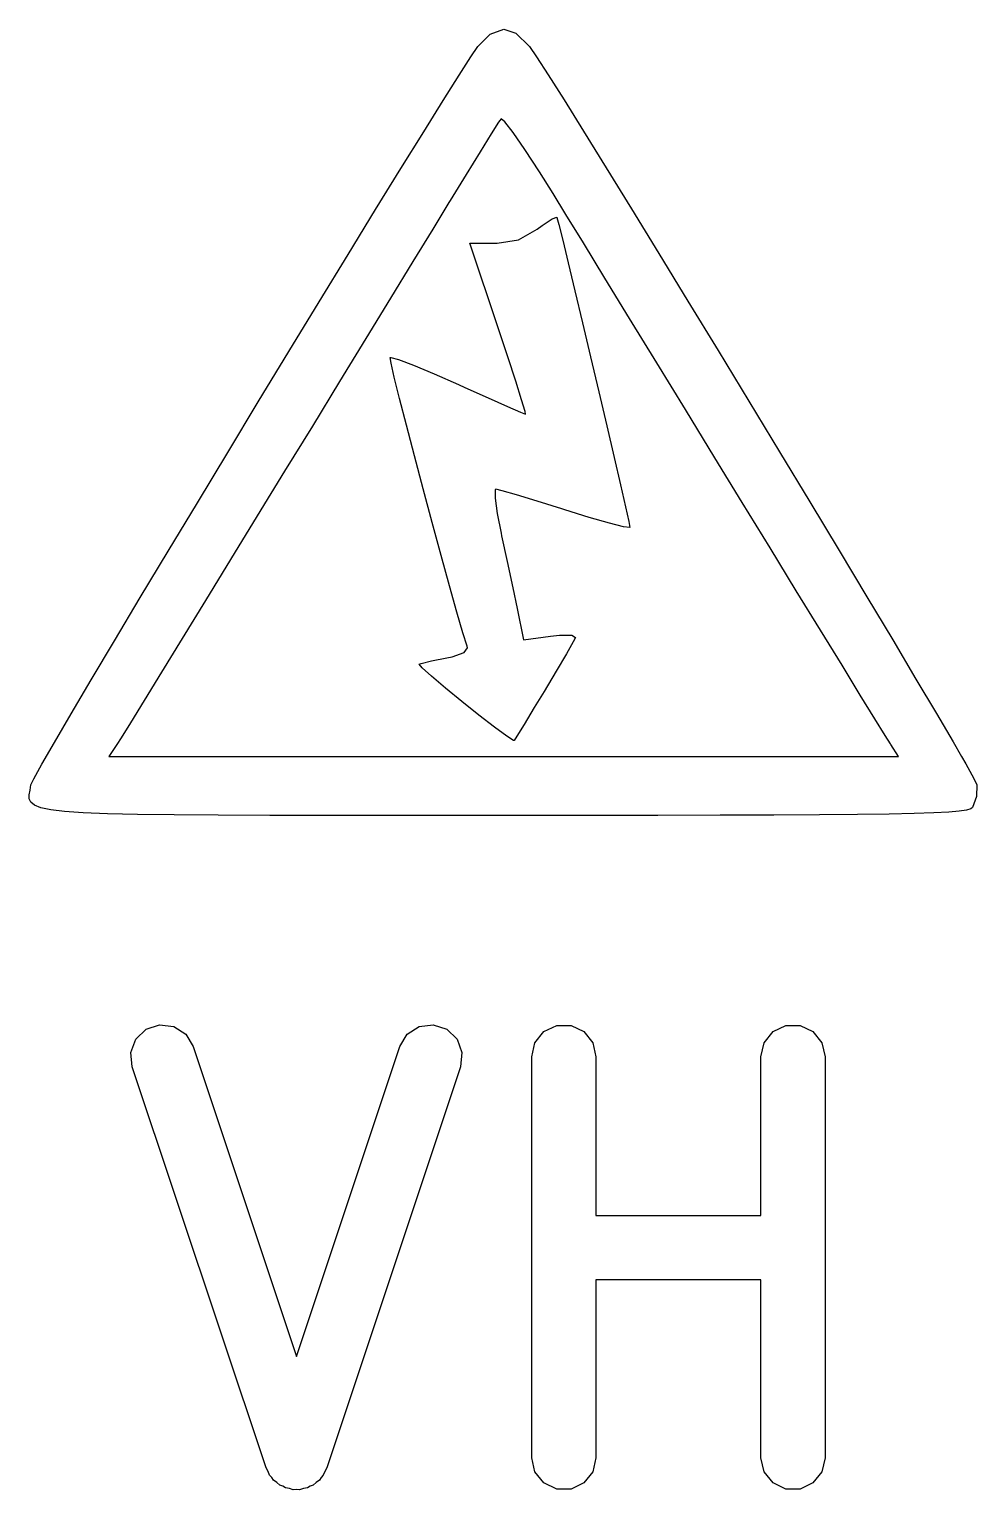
# Model space of a CAD drawing. Extents: x 111.7 to 146, y -119.8 to -70.8.
# Drawn here: x 117.67 to 123.58, y -98.87 to -89.77 of the extents above; entities that cross this region are included whole.
import ezdxf

# ---------------------------------------------------------------- set-up
doc = ezdxf.new("R2010")
doc.units = 0
doc.layers.add('BLACK', color=7, linetype='CONTINUOUS')

msp = doc.modelspace()

# ---------------------------------------------------------------- linework, layer by layer
at = {"layer": 'BLACK', "linetype": 'CONTINUOUS'}
for p, q in [((120.472, -89.877), (120.548, -89.8005)), ((120.548, -89.8005), (120.633, -89.7687)), ((120.633, -89.7687), (120.708, -89.7931)), ((120.708, -89.7931), (120.794, -89.877)), ((120.428, -89.9415), (120.472, -89.877)), ((120.794, -89.877), (120.837, -89.9398)), ((120.355, -90.0549), (120.428, -89.9415)), ((120.837, -89.9398), (120.91, -90.0525)), ((120.256, -90.2121), (120.355, -90.0549)), ((120.91, -90.0525), (121.009, -90.209)), ((120.134, -90.4077), (120.256, -90.2121)), ((121.009, -90.209), (121.13, -90.404)), ((120.6, -90.3486), (120.554, -90.4209)), ((120.616, -90.3264), (120.6, -90.3486)), ((120.639, -90.3449), (120.616, -90.3264)), ((120.691, -90.412), (120.639, -90.3449)), ((119.992, -90.6363), (120.134, -90.4077)), ((120.554, -90.4209), (120.485, -90.5327)), ((120.765, -90.5192), (120.691, -90.412)), ((121.13, -90.404), (121.272, -90.6322)), ((120.485, -90.5327), (120.398, -90.6741)), ((120.855, -90.6578), (120.765, -90.5192)), ((119.834, -90.8928), (119.992, -90.6363)), ((121.272, -90.6322), (121.429, -90.8883)), ((120.398, -90.6741), (120.299, -90.8353)), ((120.94, -90.7931), (120.855, -90.6578)), ((120.299, -90.8353), (120.291, -90.8485)), ((121.019, -90.9226), (120.94, -90.7931)), ((119.663, -91.1719), (119.834, -90.8928)), ((120.291, -90.8485), (120.19, -91.0153)), ((121.129, -91.1009), (121.019, -90.9226)), ((121.429, -90.8883), (121.6, -91.167)), ((120.19, -91.0153), (120.067, -91.2163)), ((120.725, -91.0805), (120.841, -91.0153)), ((120.841, -91.0153), (120.872, -90.9924)), ((120.872, -90.9924), (120.934, -90.9512)), ((120.934, -90.9512), (120.963, -90.9403)), ((120.963, -90.9403), (120.964, -90.9417)), ((120.964, -90.9417), (120.975, -90.9856)), ((120.975, -90.9856), (121, -91.0831)), ((120.6, -91.6353), (120.421, -91.102)), ((120.421, -91.102), (120.574, -91.102)), ((120.574, -91.102), (120.592, -91.1018)), ((120.592, -91.1018), (120.725, -91.0805)), ((121, -91.0831), (121.034, -91.2243)), ((121.263, -91.3199), (121.129, -91.1009)), ((119.482, -91.4681), (119.663, -91.1719)), ((121.6, -91.167), (121.781, -91.463)), ((120.067, -91.2163), (119.927, -91.4456)), ((121.034, -91.2243), (121.076, -91.3993)), ((121.417, -91.5713), (121.263, -91.3199)), ((119.294, -91.7763), (119.482, -91.4681)), ((119.927, -91.4456), (119.773, -91.697)), ((121.076, -91.3993), (121.123, -91.5983)), ((121.781, -91.463), (121.969, -91.7711)), ((120.658, -91.8109), (120.6, -91.6353)), ((121.123, -91.5983), (121.174, -91.8114)), ((121.586, -91.8472), (121.417, -91.5713)), ((119.773, -91.697), (119.609, -91.9644)), ((119.103, -92.0911), (119.294, -91.7763)), ((119.925, -91.8154), (119.928, -91.8145)), ((119.93, -91.8491), (119.925, -91.8154)), ((119.928, -91.8145), (119.977, -91.8275)), ((119.977, -91.8275), (120.071, -91.863)), ((120.707, -91.9621), (120.658, -91.8109)), ((121.174, -91.8114), (121.225, -92.0289)), ((121.969, -91.7711), (122.16, -92.0858)), ((119.95, -91.9372), (119.93, -91.8491)), ((120.071, -91.863), (120.2, -91.9165)), ((120.2, -91.9165), (120.351, -91.9833)), ((121.765, -92.1394), (121.586, -91.8472)), ((119.609, -91.9644), (119.44, -92.2418)), ((119.983, -92.0696), (119.95, -91.9372)), ((120.351, -91.9833), (120.391, -92.0012)), ((120.391, -92.0012), (120.536, -92.0669)), ((120.744, -92.0787), (120.707, -91.9621)), ((118.912, -92.4072), (119.103, -92.0911)), ((120.026, -92.2363), (119.983, -92.0696)), ((120.536, -92.0669), (120.656, -92.1201)), ((120.766, -92.1505), (120.744, -92.0787)), ((121.225, -92.0289), (121.275, -92.2409)), ((122.16, -92.0858), (122.351, -92.402)), ((120.656, -92.1201), (120.737, -92.1557)), ((120.737, -92.1557), (120.769, -92.1687)), ((120.769, -92.1687), (120.766, -92.1505)), ((121.949, -92.4398), (121.765, -92.1394)), ((119.44, -92.2418), (119.267, -92.5231)), ((120.076, -92.4275), (120.026, -92.2363)), ((121.275, -92.2409), (121.321, -92.4375)), ((118.723, -92.7194), (118.912, -92.4072)), ((120.13, -92.6332), (120.076, -92.4275)), ((121.321, -92.4375), (121.36, -92.6088)), ((122.119, -92.7187), (121.949, -92.4398)), ((122.351, -92.402), (122.54, -92.7143)), ((119.267, -92.5231), (119.096, -92.8022)), ((120.187, -92.8434), (120.13, -92.6332)), ((120.583, -92.6353), (120.579, -92.64)), ((120.579, -92.64), (120.579, -92.6908)), ((120.623, -92.645), (120.583, -92.6353)), ((120.713, -92.6713), (120.623, -92.645)), ((121.36, -92.6088), (121.391, -92.7451)), ((118.541, -93.0224), (118.723, -92.7194)), ((120.579, -92.6908), (120.592, -92.7859)), ((120.841, -92.7105), (120.713, -92.6713)), ((120.994, -92.7586), (120.841, -92.7105)), ((121.391, -92.7451), (121.412, -92.8364)), ((122.293, -93.0012), (122.119, -92.7187)), ((122.54, -92.7143), (122.723, -93.0174)), ((119.096, -92.8022), (118.93, -93.0731)), ((120.592, -92.7859), (120.616, -92.9103)), ((121.013, -92.7647), (120.994, -92.7586)), ((121.165, -92.8117), (121.013, -92.7647)), ((121.291, -92.8477), (121.165, -92.8117)), ((121.412, -92.8364), (121.419, -92.873)), ((120.242, -93.0481), (120.187, -92.8434)), ((120.616, -92.9103), (120.619, -92.9252)), ((120.619, -92.9252), (120.654, -93.0867)), ((121.379, -92.8696), (121.291, -92.8477)), ((121.418, -92.8741), (121.379, -92.8696)), ((121.419, -92.873), (121.418, -92.8741)), ((118.367, -93.3108), (118.541, -93.0224)), ((122.456, -93.2683), (122.293, -93.0012)), ((122.723, -93.0174), (122.896, -93.3061)), ((118.93, -93.0731), (118.773, -93.3296)), ((120.294, -93.2375), (120.242, -93.0481)), ((120.654, -93.0867), (120.689, -93.2492)), ((120.34, -93.4015), (120.294, -93.2375)), ((120.689, -93.2492), (120.716, -93.3797)), ((122.607, -93.5141), (122.456, -93.2683)), ((118.207, -93.5793), (118.367, -93.3108)), ((118.773, -93.3296), (118.628, -93.5657)), ((120.716, -93.3797), (120.756, -93.5741)), ((122.896, -93.3061), (123.057, -93.575)), ((120.378, -93.5302), (120.34, -93.4015)), ((118.628, -93.5657), (118.5, -93.7753)), ((120.404, -93.6137), (120.378, -93.5302)), ((120.756, -93.5741), (120.924, -93.551)), ((120.924, -93.551), (120.98, -93.5447)), ((120.98, -93.5447), (121.058, -93.5442)), ((121.058, -93.5442), (121.08, -93.5602)), ((121.08, -93.5602), (121.066, -93.5861)), ((122.741, -93.7328), (122.607, -93.5141)), ((118.062, -93.8227), (118.207, -93.5793)), ((120.311, -93.6792), (120.387, -93.6534)), ((120.387, -93.6534), (120.407, -93.6237)), ((120.407, -93.6237), (120.404, -93.6137)), ((121.024, -93.6606), (120.96, -93.7686)), ((121.066, -93.5861), (121.024, -93.6606)), ((123.057, -93.575), (123.202, -93.8189)), ((120.106, -93.7255), (120.117, -93.7208)), ((120.124, -93.7481), (120.106, -93.7255)), ((120.117, -93.7208), (120.182, -93.7039)), ((120.182, -93.8011), (120.124, -93.7481)), ((120.182, -93.7039), (120.277, -93.6859)), ((120.277, -93.6859), (120.311, -93.6792)), ((122.855, -93.9188), (122.741, -93.7328)), ((117.936, -94.0357), (118.062, -93.8227)), ((118.5, -93.7753), (118.391, -93.9523)), ((120.269, -93.8746), (120.182, -93.8011)), ((120.96, -93.7686), (120.884, -93.8967)), ((123.202, -93.8189), (123.329, -94.0324)), ((120.371, -93.9587), (120.269, -93.8746)), ((120.884, -93.8967), (120.823, -93.9965)), ((122.946, -94.0663), (122.855, -93.9188)), ((118.391, -93.9523), (118.306, -94.0906)), ((120.477, -94.0432), (120.371, -93.9587)), ((120.823, -93.9965), (120.759, -94.1023)), ((117.832, -94.213), (117.936, -94.0357)), ((118.306, -94.0906), (118.248, -94.1842)), ((120.575, -94.1184), (120.477, -94.0432)), ((120.759, -94.1023), (120.715, -94.1746)), ((123.01, -94.1696), (122.946, -94.0663)), ((123.329, -94.0324), (123.433, -94.2103)), ((118.248, -94.1842), (118.221, -94.227)), ((120.651, -94.1742), (120.575, -94.1184)), ((120.694, -94.2006), (120.651, -94.1742)), ((120.698, -94.2014), (120.694, -94.2006)), ((120.715, -94.1746), (120.698, -94.2014)), ((123.043, -94.2229), (123.01, -94.1696)), ((117.754, -94.3492), (117.832, -94.213)), ((118.221, -94.227), (118.172, -94.302)), ((123.046, -94.227), (123.043, -94.2229)), ((123.094, -94.302), (123.046, -94.227)), ((123.433, -94.2103), (123.486, -94.302)), ((117.704, -94.4392), (117.754, -94.3492)), ((118.172, -94.302), (120.633, -94.302)), ((120.633, -94.302), (123.094, -94.302)), ((123.486, -94.302), (123.512, -94.3473)), ((123.512, -94.3473), (123.562, -94.4381)), ((117.68, -94.5104), (117.686, -94.4773)), ((117.686, -94.4773), (117.704, -94.4392)), ((123.562, -94.4381), (123.581, -94.4773)), ((123.581, -94.4773), (123.58, -94.5504)), ((117.675, -94.5394), (117.68, -94.5104)), ((117.675, -94.5646), (117.675, -94.5394)), ((117.685, -94.5864), (117.675, -94.5646)), ((123.58, -94.5504), (123.554, -94.619)), ((117.708, -94.6049), (117.685, -94.5864)), ((117.748, -94.6204), (117.708, -94.6049)), ((117.809, -94.6332), (117.748, -94.6204)), ((117.896, -94.6435), (117.809, -94.6332)), ((118.012, -94.6516), (117.896, -94.6435)), ((118.162, -94.6578), (118.012, -94.6516)), ((118.349, -94.6623), (118.162, -94.6578)), ((123.034, -94.6599), (122.838, -94.6626)), ((123.191, -94.6564), (123.034, -94.6599)), ((123.314, -94.6522), (123.191, -94.6564)), ((123.406, -94.6472), (123.314, -94.6522)), ((123.472, -94.6413), (123.406, -94.6472)), ((123.517, -94.6345), (123.472, -94.6413)), ((123.543, -94.6266), (123.517, -94.6345)), ((123.554, -94.619), (123.543, -94.6266)), ((118.578, -94.6654), (118.349, -94.6623)), ((118.852, -94.6673), (118.578, -94.6654)), ((119.175, -94.6683), (118.852, -94.6673)), ((119.552, -94.6687), (119.175, -94.6683)), ((119.987, -94.6688), (119.552, -94.6687)), ((120.483, -94.6687), (119.987, -94.6688)), ((120.633, -94.6687), (120.483, -94.6687)), ((121.144, -94.6686), (120.633, -94.6687)), ((121.592, -94.6682), (121.144, -94.6686)), ((121.982, -94.6675), (121.592, -94.6682)), ((122.316, -94.6663), (121.982, -94.6675)), ((122.601, -94.6647), (122.316, -94.6663)), ((122.838, -94.6626), (122.601, -94.6647)), ((118.339, -96.0628), (118.403, -96.0008)), ((118.403, -96.0008), (118.488, -95.9727)), ((118.488, -95.9727), (118.576, -95.984)), ((118.576, -95.984), (118.651, -96.0324)), ((120.03, -96.0324), (120.105, -95.984)), ((120.105, -95.984), (120.193, -95.9727)), ((120.193, -95.9727), (120.278, -96.0008)), ((120.278, -96.0008), (120.342, -96.0628)), ((120.827, -96.085), (120.882, -96.0154)), ((120.882, -96.0154), (120.963, -95.9768)), ((120.963, -95.9768), (121.052, -95.9768)), ((121.052, -95.9768), (121.132, -96.0154)), ((121.132, -96.0154), (121.187, -96.085)), ((122.256, -96.085), (122.311, -96.0154)), ((122.311, -96.0154), (122.391, -95.9768)), ((122.391, -95.9768), (122.48, -95.9768)), ((122.48, -95.9768), (122.56, -96.0154)), ((122.56, -96.0154), (122.616, -96.085)), ((118.309, -96.1464), (118.339, -96.0628)), ((118.651, -96.0324), (118.697, -96.1085)), ((118.697, -96.1085), (119.34, -98.0393)), ((119.34, -98.0393), (119.984, -96.1085)), ((119.984, -96.1085), (120.03, -96.0324)), ((120.342, -96.0628), (120.372, -96.1464)), ((120.807, -96.1717), (120.827, -96.085)), ((121.187, -96.085), (121.207, -96.1717)), ((122.236, -96.1717), (122.256, -96.085)), ((122.616, -96.085), (122.636, -96.1717)), ((118.317, -96.235), (118.309, -96.1464)), ((120.372, -96.1464), (120.364, -96.235)), ((120.807, -98.6717), (120.807, -96.1717)), ((121.207, -96.1717), (121.207, -97.1622)), ((122.236, -97.1622), (122.236, -96.1717)), ((122.636, -96.1717), (122.636, -98.6717)), ((119.151, -98.735), (118.317, -96.235)), ((120.364, -96.235), (119.53, -98.735)), ((121.207, -97.1622), (122.236, -97.1622)), ((122.236, -97.5622), (121.207, -97.5622)), ((121.207, -97.5622), (121.207, -98.6717)), ((122.236, -98.6717), (122.236, -97.5622)), ((119.164, -98.7568), (119.151, -98.735)), ((119.173, -98.7807), (119.164, -98.7568)), ((119.517, -98.7568), (119.508, -98.7807)), ((119.53, -98.735), (119.517, -98.7568)), ((120.827, -98.7585), (120.807, -98.6717)), ((121.207, -98.6717), (121.187, -98.7585)), ((122.256, -98.7585), (122.236, -98.6717)), ((122.636, -98.6717), (122.616, -98.7585)), ((119.187, -98.7943), (119.173, -98.7807)), ((119.197, -98.8111), (119.187, -98.7943)), ((119.218, -98.8249), (119.197, -98.8111)), ((119.237, -98.8427), (119.218, -98.8249)), ((119.255, -98.8489), (119.237, -98.8427)), ((119.426, -98.8488), (119.409, -98.8595)), ((119.444, -98.8427), (119.426, -98.8488)), ((119.463, -98.8249), (119.444, -98.8427)), ((119.484, -98.8111), (119.463, -98.8249)), ((119.494, -98.7943), (119.484, -98.8111)), ((119.508, -98.7807), (119.494, -98.7943)), ((120.882, -98.8281), (120.827, -98.7585)), ((120.963, -98.8667), (120.882, -98.8281)), ((121.132, -98.8281), (121.052, -98.8667)), ((121.187, -98.7585), (121.132, -98.8281)), ((122.311, -98.8281), (122.256, -98.7585)), ((122.391, -98.8667), (122.311, -98.8281)), ((122.56, -98.8281), (122.48, -98.8667)), ((122.616, -98.7585), (122.56, -98.8281)), ((119.272, -98.8595), (119.255, -98.8489)), ((119.297, -98.8627), (119.272, -98.8595)), ((119.321, -98.8708), (119.297, -98.8627)), ((119.34, -98.8683), (119.321, -98.8708)), ((119.36, -98.8708), (119.34, -98.8683)), ((119.384, -98.8627), (119.36, -98.8708)), ((119.409, -98.8595), (119.384, -98.8627)), ((121.052, -98.8667), (120.963, -98.8667)), ((122.48, -98.8667), (122.391, -98.8667))]:
    msp.add_line(p, q, dxfattribs=at)

doc.saveas('drawing.dxf')
